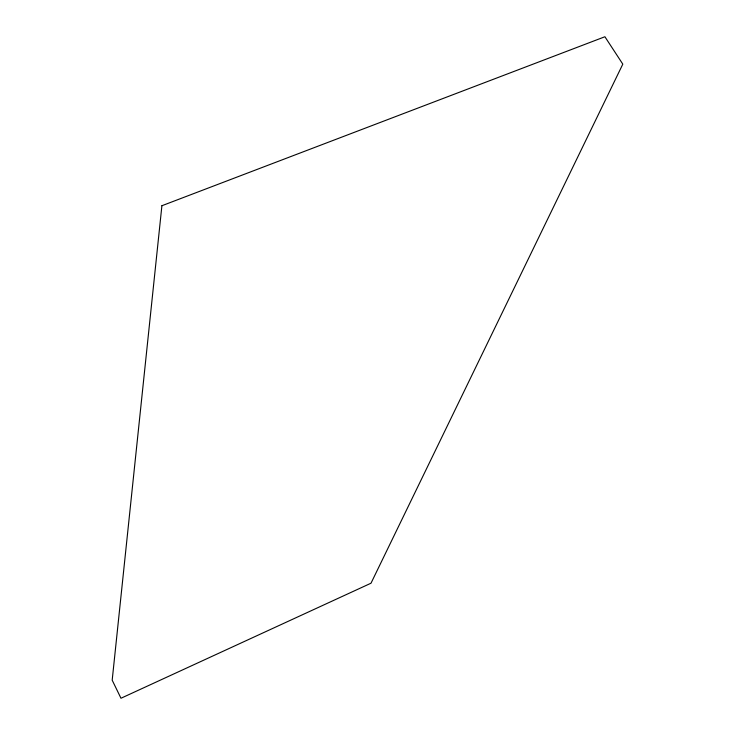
<?xml version="1.0" encoding="UTF-8"?>
<svg xmlns="http://www.w3.org/2000/svg" width="735" height="735" viewBox="0 0 735 735"><rect width="100%" height="100%" fill="white"/><g stroke="black" fill="none" stroke-linecap="round" stroke-linejoin="round"><path stroke-width="1.1" d="M161.902 205.726L112.189 680.187L120.972 698.25L371.01 583.204L622.811 64.147L604.905 36.75L161.902 205.726"/></g></svg>
